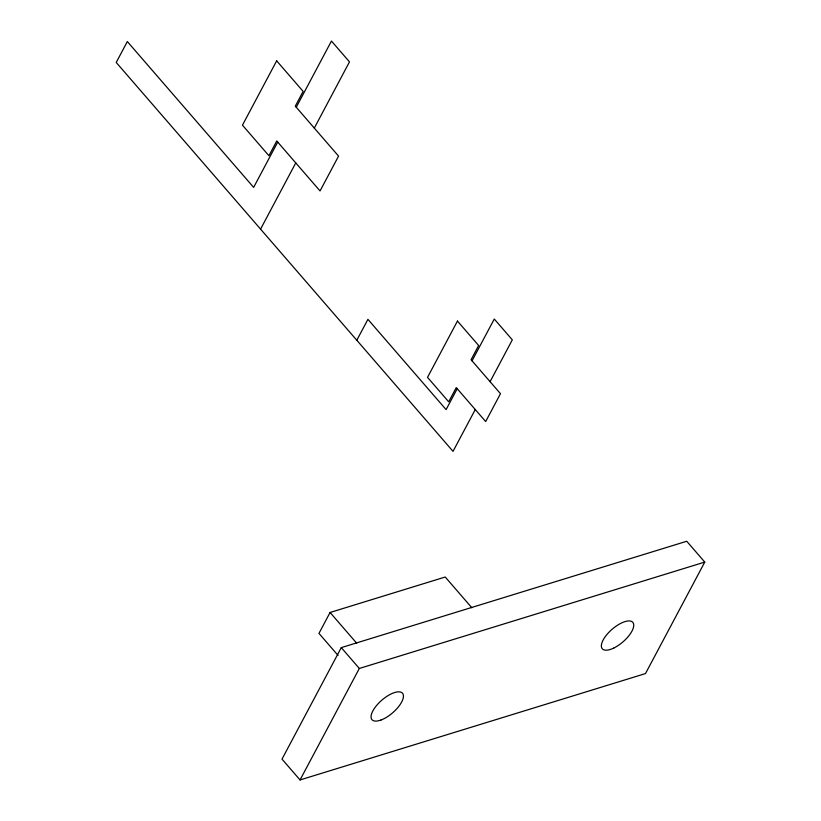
<?xml version="1.0" encoding="UTF-8"?>
<svg xmlns="http://www.w3.org/2000/svg" width="821" height="821" viewBox="0 0 821 821"><rect width="100%" height="100%" fill="white"/><g stroke="black" fill="none" stroke-linecap="round" stroke-linejoin="round"><path stroke-width="1.23" d="M277.724 142.095L253.638 187.383L127.337 41.553L116.223 62.458L453.028 451.355L475.267 409.546M296.248 107.253L331.448 41.05L349.489 61.883L314.299 128.086M260.565 229.121L295.765 162.927M356.796 340.243L367.921 319.338L446.101 409.617L457.215 388.713M471.849 607.756L445.228 577.019L330.083 612.476L318.959 633.381L338.098 655.466M472.044 360.83L494.273 319.02L512.314 339.853L490.086 381.673M341.279 647.625L282.003 759.117L300.045 779.95L645.491 673.579L704.777 562.087L686.736 541.255L341.279 647.625L359.331 668.458L704.777 562.087M300.045 779.95L359.331 668.458M330.083 612.476L356.694 643.212M276.667 60.836L242.462 125.172L268.919 155.723L276.759 140.976L320.046 190.954L338.57 156.113L295.293 106.135L303.134 91.398L276.667 60.836M457.461 321.062L427.525 377.362L448.697 401.808L456.26 387.594L485.663 421.553L500.482 393.68L471.08 359.721L478.633 345.508L457.461 321.062M380.954 720.038A20.166 8.313 -40.9 0 0 403.327 694.956A20.166 8.313 -40.9 0 0 377.496 704.428A20.166 8.313 -40.9 0 0 380.954 720.038M614.129 647.872A20.166 8.313 -40.9 0 0 632.981 622.575A20.166 8.313 -40.9 0 0 605.57 636.234A20.166 8.313 -40.9 0 0 614.129 647.872"/></g></svg>
